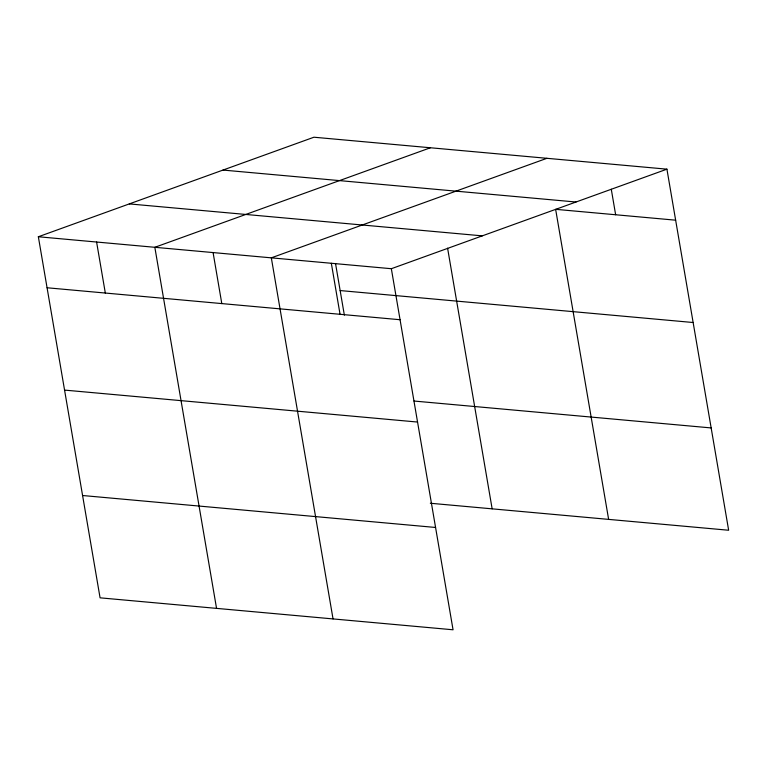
<?xml version="1.0" encoding="UTF-8"?>
<svg xmlns="http://www.w3.org/2000/svg" width="767" height="767" viewBox="0 0 767 767"><rect width="100%" height="100%" fill="white"/><g stroke="black" fill="none" stroke-linecap="round" stroke-linejoin="round"><path stroke-width="1.15" d="M38.35 236.754L391.343 268.709L453.057 629.784L100.074 597.829L38.35 236.754L313.943 137.216L666.926 169.171L728.65 530.246L430.335 503.248M430.421 147.763L154.838 247.3L216.553 608.375M546.909 158.309L271.326 257.837L333.041 618.921M391.343 268.709L666.926 169.171M222.996 170.063L575.988 202.018M675.65 220.187L555.634 209.324L608.634 519.384M129.297 203.907L482.29 235.862M340.145 290.559L693.138 322.514M47.075 287.769L400.058 319.724M414.036 401.036L711.162 427.928M64.562 390.096L417.555 422.051M82.577 495.511L435.57 527.466M611.28 189.248L615.642 214.76M447.592 248.172L492.146 508.837M335.524 263.503L344.354 315.151M331.334 263.273L340.049 314.297M213.082 252.573L221.797 303.588M96.594 242.027L105.319 293.042"/></g></svg>
